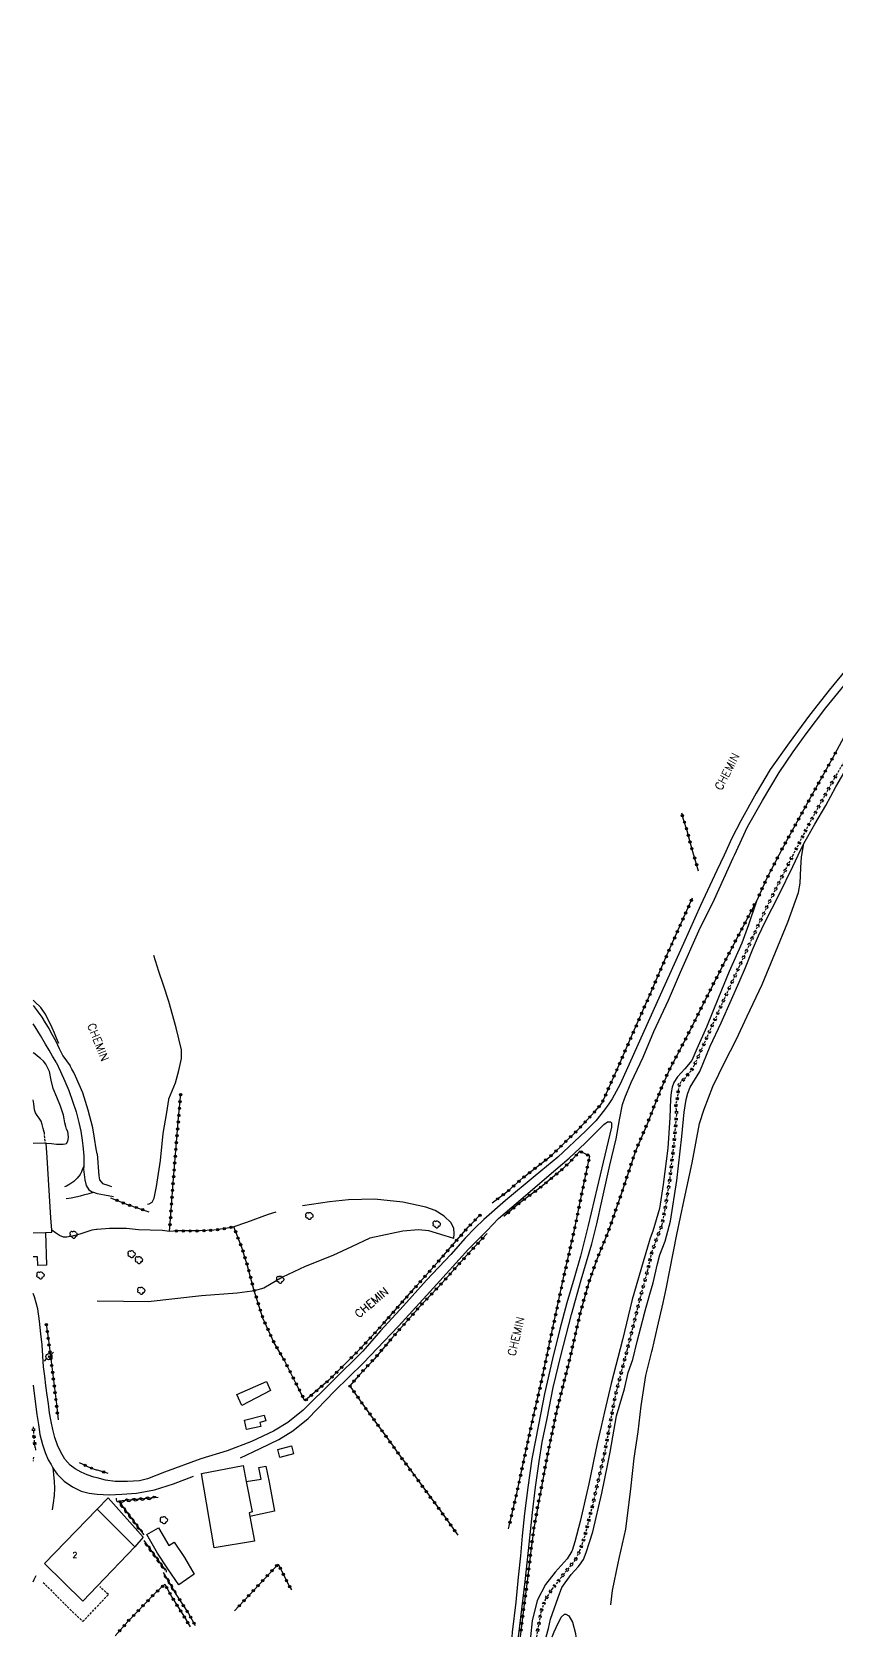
# Model space of a CAD drawing. Header units: millimetres. Extents: x 266000 to 267000, y 125000 to 126000.
# Drawn here: x 265999.8 to 266175.8, y 125000 to 125351 of the extents above; entities that cross this region are included whole.
import ezdxf
from ezdxf.enums import TextEntityAlignment as Align

# ---------------------------------------------------------------- set-up
doc = ezdxf.new("R2010")
doc.units = ezdxf.units.MM
doc.linetypes.add('DASHED', pattern=[0.75, 0.5, -0.25])
doc.layers.get('0').update_dxf_attribs({"linetype": 'CONTINUOUS'})
for name, color, linetype in [('W0017', 7, 'CONTINUOUS'), ('W0071', 7, 'CONTINUOUS'), ('W0101', 7, 'CONTINUOUS'), ('W0104', 1, 'CONTINUOUS'), ('W0112', 1, 'DASHED'), ('W0211', 2, 'CONTINUOUS'), ('W0214', 2, 'CONTINUOUS'), ('W0220', 5, 'DASHED'), ('W0300', 7, 'CONTINUOUS'), ('W0310', 3, 'CONTINUOUS'), ('W0322', 7, 'CONTINUOUS'), ('W0323', 7, 'CONTINUOUS'), ('W0473', 7, 'CONTINUOUS'), ('W0989', 7, 'CONTINUOUS'), ('W0991', 7, 'CONTINUOUS')]:
    doc.layers.add(name, color=color, linetype=linetype)
doc.styles.get("Standard").update_dxf_attribs({"font": 'romans.shx', "width": 0.85})

# ---------------------------------------------------------------- blocks, each defined once
blk = doc.blocks.new('T473')
for p, q in [((-0.166667, 0.166667), (0.166667, -0.166667)), ((-0.166667, -0.166667), (0.166667, 0.166667)), ((0.500001, 0.500001), (1.000002, 1.000002)), ((-1.000002, -1.000002), (-0.500001, -0.500001))]:
    blk.add_line(p, q)
blk.add_ellipse((0, 0), major_axis=(0.471405, 0.471405), ratio=1, start_param=5.4977871438, end_param=11.780972451)
blk = doc.blocks.new('T300')
for p, q in [((-0.8, 0.51), (-0.86, 0.34)), ((-0.86, 0.34), (-0.86, 0.17)), ((-0.86, 0.17), (-0.74, 0.06)), ((-0.69, 0.63), (-0.8, 0.51)), ((-0.8, -0.06), (-0.74, 0.06)), ((-0.74, 0.06), (-0.69, 0.11)), ((-0.57, 0.69), (-0.69, 0.63)), ((-0.46, 0.69), (-0.57, 0.69)), ((-0.29, 0.63), (-0.46, 0.69)), ((-0.29, 0.63), (-0.17, 0.74)), ((-0.23, 0.57), (-0.29, 0.63)), ((-0.17, 0.74), (-0.06, 0.8)), ((-0.06, 0.8), (0.06, 0.8)), ((0.06, 0.8), (0.23, 0.74)), ((0.23, 0.74), (0.34, 0.63)), ((0.34, 0.63), (0.4, 0.51)), ((0.46, 0.46), (0.34, 0.46)), ((0.4, 0.51), (0.4, 0.46)), ((0.57, 0.4), (0.46, 0.46)), ((0.57, 0.4), (0.69, 0.29)), ((0.69, 0.29), (0.74, 0.17)), ((0.74, 0.06), (0.69, -0.17)), ((0.74, 0.17), (0.74, 0.06)), ((-0.8, -0.17), (-0.8, -0.06)), ((-0.8, -0.23), (-0.8, -0.17)), ((-0.74, -0.34), (-0.8, -0.23)), ((-0.69, -0.4), (-0.74, -0.34)), ((-0.51, -0.46), (-0.69, -0.4)), ((-0.4, -0.46), (-0.51, -0.46)), ((-0.4, -0.46), (-0.34, -0.46)), ((-0.34, -0.46), (-0.34, -0.4)), ((-0.34, -0.51), (-0.34, -0.46)), ((-0.29, -0.63), (-0.34, -0.51)), ((-0.17, -0.74), (-0.29, -0.63)), ((-0.06, -0.8), (-0.17, -0.74)), ((0.06, -0.8), (-0.06, -0.8)), ((0.17, -0.74), (0.06, -0.8)), ((0.23, -0.69), (0.17, -0.74)), ((0.29, -0.46), (0.23, -0.46)), ((0.29, -0.63), (0.23, -0.69)), ((0.46, -0.4), (0.29, -0.46)), ((0.34, -0.51), (0.29, -0.63)), ((0.34, -0.51), (0.34, -0.46)), ((0.57, -0.34), (0.46, -0.4)), ((0.63, -0.29), (0.57, -0.34)), ((0.69, -0.17), (0.63, -0.29))]:
    blk.add_line(p, q)
blk = doc.blocks.new('t220o')
at = {"color": 0, "linetype": 'Continuous'}
for p, q in [((-0.25, 0.25), (0.25, 0.25)), ((-0.25, -0.25), (0.25, -0.25))]:
    blk.add_line(p, q, dxfattribs=at)
blk = doc.blocks.new('t323o')
at = {"color": 0, "linetype": 'Continuous'}
for radius in [0.25, 0.15]:
    blk.add_circle((0, 0), radius, dxfattribs=at)
blk = doc.blocks.new('t322o')
at = {"color": 0, "linetype": 'Continuous'}
for radius in [0.25, 0.15]:
    blk.add_circle((0, 0), radius, dxfattribs=at)
blk = doc.blocks.new('t310o')
at = {"color": 0, "linetype": 'Continuous'}
for centre, start, end in [((-0.5, 0.38), 216.8699, 323.1304), ((0.5, -0.37), 36.8699, 143.1303)]:
    blk.add_arc(centre, 0.625, start, end, dxfattribs=at)

msp = doc.modelspace()

# ---------------------------------------------------------------- linework, layer by layer
at = {"layer": 'W0017'}
for points in [[(266011.07, 125103), (266010.82, 125102.37), (266010.58, 125101.73), (266010.28, 125101.14), (266009.65, 125100.34), (266008.89, 125099.62), (266008.04, 125099.03), (266007.67, 125098.82), (266007.29, 125098.63), (266006.9, 125098.44)], [(266007.24, 125095.87), (266008.29, 125096.08), (266009.35, 125096.28), (266010.4, 125096.51), (266011.34, 125096.74), (266012.29, 125097), (266013.23, 125097.26)], [(266004.32, 125037.02), (266004.47, 125035.52), (266004.63, 125034.01), (266004.69, 125032.51), (266004.58, 125030.92), (266004.37, 125029.34), (266004.16, 125027.76)], [(266000, 125012.06), (266000.25, 125012.56), (266000.7, 125013.44)]]:
    msp.add_lwpolyline(points, dxfattribs=at)
at = {"layer": 'W0071'}
for points in [[(266181.2, 125215.71), (266174.12, 125207.09), (266169.83, 125201.66), (266165.37, 125195.57), (266161.2, 125189.72), (266158.16, 125184.59), (266154.78, 125178.5), (266152.82, 125174.69), (266151.13, 125171.01), (266151.13, 125171)], [(266153.41, 125171), (266153.41, 125171.01), (266156.28, 125177.17), (266159.56, 125182.99), (266163.2, 125189.07), (266166.21, 125193.58), (266169.06, 125197.56), (266173.42, 125203.25), (266177.29, 125208.02)], [(266151.13, 125171), (266149.58, 125167.62), (266145.98, 125159.96), (266142.25, 125151.7), (266137.17, 125140.39), (266128.37, 125120.93), (266126.67, 125117.7), (266125.95, 125116.62), (266124.99, 125115.3), (266123.09, 125112.9), (266120.83, 125110.66), (266114.76, 125104.93), (266109.78, 125100.85), (266103.35, 125095.45), (266098.56, 125091.3), (266096.63, 125089.39), (266094.53, 125087.22), (266091.38, 125083.66), (266086.07, 125078.07), (266081.03, 125072.41), (266076.01, 125066.95), (266072.15, 125062.54), (266059.09, 125049.63), (266055.72, 125046.93), (266052.6, 125044.99), (266047.77, 125042.71), (266042.45, 125040.67), (266036.67, 125038.95), (266028.76, 125036.04), (266025.05, 125034.59), (266023.28, 125034.13), (266020.65, 125033.96), (266017.98, 125033.99), (266015.85, 125034.31), (266014, 125034.76)], [(266106.18, 125000), (266106.45, 125002.45), (266107.62, 125012.15), (266108.49, 125020.29), (266109.23, 125027.23), (266109.88, 125032.75), (266110.66, 125038.34), (266111.37, 125042.61), (266112.41, 125047.8), (266113.78, 125054.54), (266115.41, 125061.51), (266117.73, 125070.55), (266119.89, 125078.11), (266122.24, 125086), (266123.31, 125090.37), (266124.42, 125095.33), (266126.15, 125103.16), (266127.55, 125108.94), (266128.24, 125113.12), (266128.89, 125116.47), (266129.41, 125117.91), (266130.78, 125121.3), (266133.44, 125126.79), (266135.79, 125132.45), (266138.97, 125139.32), (266141.59, 125145.44), (266145.64, 125154.45), (266149.02, 125161.35), (266153.14, 125170.43), (266153.41, 125171)], [(266000, 125138.11), (266000.91, 125136.92), (266001.89, 125135.53), (266002.67, 125134.33), (266003.42, 125133.1), (266004.13, 125131.86), (266004.95, 125130.3), (266005.73, 125128.72), (266006.5, 125127.13)], [(266005.02, 125125.7), (266004.26, 125127.03), (266003.49, 125128.35), (266002.72, 125129.67), (266001.59, 125131.56), (266000.44, 125133.44), (266000, 125134.09)], [(266005.02, 125125.7), (266005.97, 125123.65), (266006.92, 125121.59), (266007.8, 125119.5), (266008.64, 125117.2), (266009.39, 125114.87), (266010.02, 125112.5), (266010.43, 125110.6), (266010.76, 125108.68), (266010.97, 125106.76), (266011.1, 125105.15), (266011.11, 125104.68), (266011.08, 125103.51), (266011.07, 125103), (266011.05, 125102.34), (266011.14, 125101.18), (266011.33, 125099.96), (266011.63, 125098.76), (266012.22, 125097.81), (266012.93, 125097.36), (266013.23, 125097.26), (266013.8, 125097.05), (266014, 125096.98)], [(266006.5, 125127.13), (266008.1, 125124.92)], [(266014, 125105.67), (266013.77, 125106.74), (266013.45, 125109.07), (266013.04, 125111.38), (266012.06, 125115.24), (266010.85, 125119.04), (266009.29, 125122.69), (266008.9, 125123.44), (266008.5, 125124.18), (266008.1, 125124.92)], [(266045.36, 125039.14), (266049.66, 125041.18), (266053.77, 125043.19), (266056.79, 125045.07), (266060.13, 125047.77), (266065.94, 125053.73), (266072.17, 125059.85), (266079.9, 125067.95), (266087.57, 125076.34), (266095.24, 125084.8), (266099.34, 125088.91), (266101.8, 125091.55), (266106.19, 125095.24), (266112.39, 125100.6), (266117.28, 125104.69), (266120.75, 125108.04), (266124.82, 125112.12), (266125.61, 125112.68), (266126.3, 125112.68), (266126.5, 125112.46), (266126.53, 125111.5), (266124.7, 125103.84), (266121.41, 125090.01), (266119.74, 125083.3), (266118.37, 125078.5), (266116.74, 125073.11), (266115.24, 125067.32), (266113.64, 125060.85), (266111.85, 125053.16), (266110.51, 125046.39), (266109.08, 125038.96), (266108.2, 125032.71), (266107.49, 125027), (266106.97, 125022.13), (266106.62, 125017.7), (266106.1, 125013.1), (266105.55, 125007.57), (266104.81, 125001.07), (266104.68, 125000)], [(266014, 125105.67), (266014.4, 125100.87), (266014.54, 125099.95), (266015.19, 125099.17), (266016.31, 125098.84), (266017.17, 125098.51)], [(266014, 125096.98), (266015.61, 125096.73), (266017.55, 125096.31)], [(266014, 125034.76), (266013.27, 125034.96), (266011.81, 125035.48), (266010.49, 125036.07), (266009.22, 125036.75), (266008.08, 125037.59), (266006.96, 125038.88), (266006.06, 125040.39), (266005.31, 125041.97), (266004.72, 125043.63), (266004.29, 125045.35), (266003.92, 125047.09), (266003.59, 125049.02), (266003.34, 125050.96), (266003.09, 125052.9), (266002.82, 125054.96), (266002.55, 125057.01), (266002.31, 125059.07), (266002.11, 125061.48), (266001.95, 125063.9), (266001.72, 125066.3), (266001.42, 125069.05), (266001.03, 125071.78), (266000.31, 125074.41), (266000, 125075.11)], [(266000, 125055.05), (266000.38, 125052.07), (266000.82, 125048.63)], [(266000.82, 125048.63), (266001.16, 125046.43), (266001.49, 125044.24), (266002.02, 125042.1), (266002.64, 125040.32), (266003.32, 125038.76), (266003.94, 125037.68), (266004.32, 125037.02), (266004.56, 125036.61), (266005.27, 125035.62), (266006.8, 125034.09), (266008.6, 125032.82), (266010.54, 125031.87), (266012.23, 125031.42), (266014, 125031.2)], [(266014, 125031.2), (266016.63, 125031.1), (266019.42, 125031.21), (266022.64, 125031.44), (266026.52, 125032.14), (266030.72, 125033.46), (266035.09, 125035.14)]]:
    msp.add_lwpolyline(points, dxfattribs=at)
at = {"layer": 'W0101'}
for points in [[(266000, 125088.36), (266002.73, 125088.49), (266004.1, 125088.55), (266004.07, 125088.99), (266003.91, 125091.65), (266003.09, 125104.9), (266002.89, 125108.04), (266002.57, 125108.02), (266000, 125107.9)], [(266014, 125011.1), (266010.9, 125007.82), (266002.49, 125016.03), (266014, 125027.95)], [(266014, 125027.95), (266022.26, 125019.71), (266014, 125011.1)]]:
    msp.add_lwpolyline(points, dxfattribs=at)
msp.add_lwpolyline([(266039.61, 125019.48), (266036.85, 125035.77), (266045.92, 125037.49), (266046.61, 125034.02), (266047.94, 125027.38), (266047.28, 125027.14), (266047.43, 125026.33), (266048.41, 125020.97)], close=True, dxfattribs=at)
at = {"layer": 'W0104'}
for points in [[(266002.73, 125088.49), (266002.92, 125081.34), (266001.01, 125081.28), (266000.96, 125083.14), (266000, 125083.12)], [(266049.86, 125034.51), (266049.4, 125037.04), (266050.88, 125037.34), (266051.6, 125033.83), (266052.8, 125027.52), (266047.43, 125026.33)], [(266046.61, 125034.02), (266049.86, 125034.51)], [(266049.86, 125034.51), (266049.86, 125034.51)], [(266014, 125027.95), (266016.43, 125030.41), (266024.1, 125021.79), (266022.26, 125019.71)], [(266027.21, 125018.29), (266024.89, 125022.41), (266027.41, 125023.86), (266029.69, 125019.96)], [(266029.69, 125019.96), (266030.84, 125020.75), (266033.14, 125017.34)], [(266029.69, 125019.96), (266029.69, 125019.96)], [(266029.47, 125014.86), (266027.21, 125018.29)], [(266027.21, 125018.29), (266027.21, 125018.29)], [(266033.14, 125017.34), (266035.22, 125013.72), (266031.9, 125011.38), (266029.47, 125014.86)], [(266033.14, 125017.34), (266033.14, 125017.34)], [(266029.47, 125014.86), (266029.47, 125014.86)]]:
    msp.add_lwpolyline(points, dxfattribs=at)
for points in [[(266045.65, 125050.64), (266044.56, 125053.04), (266051.03, 125055.88), (266051.92, 125053.87)], [(266046.71, 125045.35), (266046.21, 125047.42), (266050.54, 125048.48), (266050.88, 125047.23), (266049.59, 125046.9), (266049.79, 125046.02)], [(266053.95, 125039.26), (266053.55, 125041), (266056.5, 125041.82), (266056.97, 125040.08)]]:
    msp.add_lwpolyline(points, close=True, dxfattribs=at)
at = {"layer": 'W0112'}
for points in [[(266002.4, 125110.43), (266002.57, 125108.02)], [(266000.11, 125039.34), (266000, 125038.46)], [(266002.18, 125011.93), (266008.03, 125006.07), (266008.02, 125006.07), (266010.9, 125003.37), (266014, 125006.65)], [(266014, 125006.65), (266016.46, 125009.29), (266014.62, 125010.93)]]:
    msp.add_lwpolyline(points, dxfattribs=at)
at = {"layer": 'W0211'}
for points in [[(266167.34, 125171), (266167.34, 125171.01), (266168.55, 125173.59), (266170.97, 125177.77), (266173.4, 125181.88), (266175.56, 125185.92), (266179.29, 125192.27)], [(266112.23, 125000), (266112.73, 125001.85), (266113.15, 125003.89), (266114.82, 125008.6), (266115.63, 125010.83), (266117.7, 125013.63), (266119.2, 125015.33), (266119.53, 125015.7), (266120.4, 125016.94), (266120.96, 125018.45), (266122.45, 125022.97), (266124.37, 125031.45), (266125.63, 125037.53), (266126.23, 125040.42), (266127.59, 125048.37), (266129.33, 125054.29), (266130.17, 125057.84), (266131.15, 125060.7), (266132.13, 125064.61), (266133.71, 125070.73), (266133.73, 125070.82), (266134.89, 125074.96), (266135.59, 125077.46), (266136.54, 125081.61), (266137.06, 125083.61), (266138.27, 125086.57), (266139.38, 125090.94), (266140.81, 125099.82), (266141.88, 125109.44), (266142.4, 125114.77), (266142.82, 125117.53), (266143.18, 125118.91), (266143.73, 125120.22), (266145.86, 125123.68), (266148.12, 125129.24), (266150.48, 125134.3), (266152.77, 125139.4), (266154.44, 125143.24), (266155.81, 125146.46), (266157.32, 125150.31), (266158.66, 125153.37), (266160.13, 125156.4), (266163.18, 125162.38), (266166.19, 125168.53), (266167.34, 125171)], [(266158.19, 125160.96), (266156.45, 125155.73), (266154.98, 125151.79), (266152.27, 125145.57), (266149.88, 125139.88), (266147.26, 125133.41), (266145.2, 125128.61), (266144.05, 125126.11), (266142.54, 125124.23), (266140.97, 125122.49), (266140.12, 125121.24), (266139.79, 125120.28), (266139.56, 125119.07), (266139.4, 125117.72), (266139.28, 125113.58), (266138.83, 125106.88), (266137.82, 125098.96), (266136.98, 125093.7), (266135.57, 125088.77), (266134.98, 125087.25), (266133.42, 125082.06), (266131.03, 125073.84), (266128.91, 125065), (266126.43, 125055.4), (266125, 125049.22), (266124.25, 125046), (266123.4, 125042.32), (266121.54, 125033.48), (266119.65, 125025.23), (266118.51, 125020.79), (266117.92, 125018.92), (266117.85, 125018.72), (266116.8, 125017.07), (266114.18, 125014.18), (266112.05, 125011.48), (266110.28, 125007.99), (266109.18, 125003.52), (266108.76, 125000)], [(266024.99, 125094.68), (266025.42, 125094.72), (266026.01, 125095.08), (266026.5, 125095.97), (266026.99, 125098.5), (266027.9, 125104.18), (266028.48, 125110.1), (266029.26, 125114.73), (266029.68, 125117.59), (266029.72, 125117.68), (266031.12, 125121.21), (266031.88, 125123.87), (266032.46, 125126.5), (266032.46, 125128.44), (266031.27, 125133.2), (266029.68, 125138.98), (266028.53, 125142.56), (266027.53, 125145.55), (266026.41, 125149.09)], [(266002.89, 125108.04), (266004.01, 125107.92), (266005.13, 125107.81), (266006.24, 125107.81), (266006.61, 125107.82), (266006.98, 125107.85), (266007.28, 125107.95), (266007.63, 125108.46), (266007.73, 125109.24), (266007.7, 125110.01), (266007.57, 125110.56), (266007.34, 125111.1), (266007.14, 125111.65), (266006.96, 125112.48), (266006.83, 125113.33), (266006.67, 125114.16), (266006.01, 125116.13), (266005.16, 125118.04), (266004.38, 125119.97), (266003.94, 125121.8), (266003.56, 125123.65), (266002.81, 125125.27), (266002.26, 125125.91), (266001.63, 125126.5), (266000.97, 125127.06), (266000.35, 125127.52), (266000, 125127.76)], [(266053.06, 125092.91), (266051.45, 125092.43), (266046.69, 125090.68), (266043.87, 125089.68)], [(266091.99, 125087.14), (266092.12, 125088.26), (266092.02, 125089.31), (266091.43, 125090.56), (266089.88, 125092.07), (266087.97, 125093.28), (266085.9, 125094.03), (266080.84, 125095.07), (266074.64, 125095.79), (266068.96, 125095.58), (266064.85, 125095.18), (266058.91, 125094.31)], [(266014, 125089.14), (266013.85, 125089.12), (266012.85, 125088.95), (266011.52, 125088.55), (266010.21, 125088.07), (266008.87, 125087.7), (266008.14, 125087.56), (266007.4, 125087.45), (266006.68, 125087.46), (266005.78, 125087.81), (266004.93, 125088.4), (266004.07, 125088.99)], [(266029.85, 125088.69), (266028.31, 125088.88), (266025.62, 125088.94), (266023.05, 125089.07), (266020.46, 125089.33), (266016.74, 125089.36), (266014, 125089.14)]]:
    msp.add_lwpolyline(points, dxfattribs=at)
at = {"layer": 'W0214'}
for points in [[(266168.15, 125171), (266168.15, 125171.01), (266168.55, 125173.59)], [(266126.35, 125007.04), (266126.74, 125010.13), (266127.99, 125016.11), (266128.21, 125017.13), (266129.61, 125023.57), (266130.71, 125032.41), (266131.45, 125039.08), (266132.33, 125044.87), (266133.01, 125050.58), (266134.05, 125057.16), (266135.36, 125062.45), (266135.47, 125062.95), (266136.56, 125067.77), (266137.84, 125073.07), (266138.44, 125076.14), (266139.24, 125080.2), (266140.77, 125088.05), (266142.43, 125095.61), (266144.12, 125103.73), (266145.78, 125112.28), (266146.77, 125115.43), (266148.7, 125120.43), (266151.31, 125125.76), (266153.77, 125130.59), (266156.19, 125135.76), (266159.43, 125142.73), (266162.41, 125149.79), (266165.09, 125156.34), (266167.38, 125162.81), (266167.74, 125164.88), (266167.9, 125168.24), (266168.09, 125170.63), (266168.15, 125171)], [(266005.61, 125129.8), (266005.14, 125130.95), (266004.66, 125132.09), (266004.16, 125133.22), (266003.43, 125134.76), (266002.64, 125136.27), (266001.7, 125137.66), (266000.41, 125138.93), (266000, 125139.25)], [(266002.4, 125110.43), (266002.21, 125111.24), (266002.01, 125112.06), (266001.73, 125112.84), (266001.33, 125113.45), (266000.87, 125114.04), (266000.51, 125114.66), (266000.33, 125115.28), (266000.22, 125115.93), (266000.13, 125116.58), (266000, 125117.49)], [(266091.99, 125087.14), (266090.12, 125087.76), (266086.57, 125088.81), (266084.3, 125089.04), (266080.89, 125088.73), (266073.63, 125087.21), (266069.63, 125085.33), (266065.53, 125083.45), (266059.52, 125081.04), (266054.53, 125078.66), (266050.46, 125076.32), (266048.38, 125075.73), (266047.9, 125075.6), (266044.65, 125075.2), (266036.86, 125074.59), (266025.17, 125073.29), (266019.75, 125073.38), (266014, 125073.47)], [(266113.52, 125000), (266113.94, 125001.13), (266114.43, 125002.06), (266115.48, 125004.32), (266116.2, 125004.95), (266116.5, 125004.95), (266117.16, 125004.62), (266117.95, 125003.24), (266118.61, 125000.78), (266118.73, 125000)]]:
    msp.add_lwpolyline(points, dxfattribs=at)
at = {"layer": 'W0220'}
for points in [[(266200.4, 125227.44), (266196.47, 125221.65), (266191.68, 125214.22), (266185.62, 125205.08), (266180.84, 125197.25), (266175.3, 125187.94), (266169.73, 125177.88), (266166.17, 125171.01), (266166.17, 125171)], [(266166.17, 125171), (266164.66, 125168.08), (266160.63, 125160.02), (266157.45, 125153.25), (266154.44, 125146.64), (266150.68, 125138.55), (266146.65, 125129.57), (266144.59, 125125.03), (266143.9, 125123.85), (266143.15, 125122.99), (266142.23, 125121.84), (266141.7, 125121.45), (266141.28, 125120.69), (266141.08, 125119.54), (266140.89, 125117.86), (266140.53, 125116.45), (266140.66, 125115.27), (266140.7, 125114.31), (266140.51, 125111.98), (266140.09, 125107.45), (266139.24, 125100.32), (266138.2, 125093.54), (266137.52, 125090.13), (266136.21, 125086.68), (266135.3, 125084.21), (266134.38, 125080.23), (266132.78, 125074.22), (266129.91, 125062.84), (266127.3, 125052.75), (266125.81, 125044.71), (266124.92, 125039.97), (266122.32, 125028.66), (266120.65, 125022.05), (266119.54, 125018.83), (266118.63, 125016.94), (266118.59, 125016.86), (266115.61, 125013.17), (266113.54, 125010.54), (266112.07, 125008.3), (266111.09, 125005.61), (266110.08, 125000)], [(266000, 125045.97), (266000.07, 125044.98), (266000.15, 125043.79), (266000.26, 125042.61), (266000.29, 125042.27), (266000.33, 125041.94), (266000.38, 125041.61), (266000.43, 125041.35), (266000.49, 125041.1), (266000.55, 125040.84)]]:
    msp.add_lwpolyline(points, dxfattribs=at)
at = {"layer": 'W0310'}
for points in [[(266027.37, 125030.53), (266018.66, 125029.66), (266024.2, 125022.35)], [(266024.2, 125021.1), (266028.87, 125014.57)], [(266028.48, 125014.11), (266031.25, 125009.38)]]:
    msp.add_lwpolyline(points, dxfattribs=at)
at = {"layer": 'W0322'}
for points in [[(266264.97, 125364.42), (266261.35, 125355.12), (266253.73, 125336.14), (266249.5, 125326.9), (266244.88, 125317.55), (266240.85, 125309.71), (266236.89, 125301.29), (266232.64, 125292.85), (266227.75, 125282.6), (266217.66, 125262.66), (266213.97, 125255.41), (266210.57, 125248.55), (266203.86, 125238.16), (266197.4, 125228.65), (266192.58, 125221.67), (266187.83, 125214.37), (266183.6, 125207.85), (266179.7, 125201.28), (266174.86, 125192.2), (266170.14, 125183.78), (266164.77, 125174.15), (266163.14, 125171.01), (266163.13, 125171)], [(266163.13, 125171), (266160.58, 125166.09), (266158.19, 125160.96)], [(266043.87, 125089.68), (266042.44, 125089.4), (266039.55, 125089), (266036.52, 125088.8), (266031.56, 125088.82), (266029.85, 125088.69)]]:
    msp.add_lwpolyline(points, dxfattribs=at)
at = {"layer": 'W0323'}
for points in [[(266144.49, 125171), (266144.49, 125171.01), (266144.22, 125171.92), (266143.06, 125176.29), (266142.29, 125178.81), (266141.87, 125180.2)], [(266145.54, 125167.49), (266144.49, 125171)], [(266100.43, 125094.93), (266103.9, 125097.56), (266107.22, 125100.46), (266113.35, 125105.33), (266119.15, 125110.93), (266122.96, 125115.01), (266124.37, 125116.65), (266127.64, 125123.99), (266131.5, 125132.7), (266135.17, 125141.08), (266138.64, 125149.14), (266144.2, 125161.64)], [(266158.19, 125160.96), (266155.17, 125155.17), (266151.41, 125148), (266147.77, 125140.87), (266143.06, 125131.46), (266139.09, 125123.99), (266137.16, 125119.42), (266134.28, 125112.19), (266131.73, 125106.24), (266128.92, 125097.69), (266125.88, 125088.85), (266123.3, 125082.57), (266121.47, 125077.28), (266119.6, 125070.6), (266117.29, 125060.51), (266114.58, 125049.7), (266112.53, 125039.9), (266110.58, 125029.71), (266109.5, 125023.73), (266108.92, 125019.43), (266108.3, 125013.9), (266107.11, 125004.8), (266106.55, 125000)], [(266029.85, 125088.69), (266030.17, 125093.39), (266030.69, 125100.29), (266031.2, 125106.43), (266031.75, 125112.71), (266032.33, 125118.89)], [(266103.95, 125023.62), (266104.1, 125024.23), (266105.84, 125031.71), (266108.81, 125045.45), (266111.22, 125055.93), (266113.99, 125069.02), (266116.04, 125078.55), (266118.39, 125089.07), (266120.25, 125098.04), (266121.75, 125105.17), (266119.61, 125106.22), (266117.41, 125103.88), (266115.38, 125101.94), (266111.02, 125098.38), (266106.16, 125094.73), (266102.98, 125091.96)], [(266016.92, 125096.01), (266020.64, 125094.57), (266025.3, 125093)], [(266068.56, 125059.99), (266064.66, 125056.14), (266059.47, 125051.63), (266057.63, 125055.24), (266054.92, 125060.59), (266052.72, 125064.34), (266050.28, 125069.72), (266048.49, 125075.3), (266048.38, 125075.73), (266046.9, 125081.18), (266045.65, 125085.19), (266043.87, 125089.68)], [(266068.56, 125059.99), (266071.54, 125063.02), (266076.52, 125068.42), (266083.41, 125076.25), (266088.88, 125082.41), (266092.61, 125086.68), (266095.24, 125089.71), (266097.96, 125092.44)], [(266099.31, 125088.27), (266094.82, 125083.4), (266089.51, 125077.51), (266084.66, 125072.38), (266078.47, 125065.33), (266074.57, 125060.79), (266071.22, 125057.17), (266069.26, 125054.93), (266069.52, 125054.55), (266071.76, 125051.35), (266074.76, 125047.22), (266076.9, 125044.23), (266078.72, 125041.71), (266079.66, 125040.39), (266080.35, 125039.46), (266084.2, 125034.23), (266089.08, 125027.6), (266092.89, 125022.25)], [(266002.89, 125068.4), (266003.35, 125064.9), (266003.81, 125061.4), (266004.26, 125057.9), (266004.68, 125054.42), (266005.09, 125050.94), (266005.5, 125047.46)], [(266010.04, 125038.17), (266010.89, 125037.75), (266011.72, 125037.34), (266012.58, 125036.97), (266013.79, 125036.58), (266014, 125036.53)], [(266014, 125036.53), (266016.37, 125035.81)], [(266044.06, 125005.71), (266052.64, 125014.92), (266053.58, 125015.92), (266056.02, 125011.16), (266056.53, 125010.31)], [(266017.95, 125000.23), (266020.72, 125003.39), (266026.46, 125009.32), (266028.82, 125011.52), (266030.34, 125008.7), (266033.08, 125004.33), (266034.37, 125002.17)], [(266031.25, 125009.38), (266034.02, 125005.11), (266035.48, 125002.53)]]:
    msp.add_lwpolyline(points, dxfattribs=at)

# ---------------------------------------------------------------- block references
at = {"layer": 'W0220'}
for p, rotation in [((266175.43, 125188.16), 239.2530828833483), ((266173.24, 125184.23), 241.0460369451827), ((266173.97, 125185.54), 241.0460369451827), ((266174.7, 125186.85), 241.0460369451827), ((266171.07, 125180.29), 241.0460369451827), ((266171.79, 125181.6), 241.0460369451827), ((266172.52, 125182.91), 241.0460369451827), ((266169.62, 125177.66), 242.6165406887824), ((266170.34, 125178.98), 241.0460369451827), ((266167.55, 125173.66), 242.6165406887824), ((266168.24, 125175), 242.6165406887824), ((266168.93, 125176.33), 242.6165406887824), ((266165.8, 125170.29), 242.6256083264743), ((266166.86, 125172.33), 242.6165406887824), ((266163.76, 125166.28), 243.4406388551111), ((266164.43, 125167.63), 243.4406388551111), ((266165.11, 125168.96), 242.6256083264743), ((266162.42, 125163.6), 243.4406388551111), ((266163.09, 125164.94), 243.4406388551111), ((266160.42, 125159.57), 244.8803978329565), ((266161.08, 125160.92), 243.4406388551111), ((266161.75, 125162.26), 243.4406388551111), ((266159.14, 125156.85), 244.8803978329565), ((266159.78, 125158.21), 244.8803978329565), ((266157.24, 125152.78), 245.5064237988579), ((266157.87, 125154.14), 244.8803978329565), ((266158.51, 125155.5), 244.8803978329565), ((266155.37, 125148.68), 245.5064237988579), ((266156, 125150.05), 245.5064237988579), ((266156.62, 125151.41), 245.5064237988579), ((266154.12, 125145.95), 245.0432320599743), ((266154.75, 125147.32), 245.5064237988579), ((266152.23, 125141.87), 245.0432320599743), ((266152.86, 125143.23), 245.0432320599743), ((266153.49, 125144.59), 245.0432320599743), ((266150.96, 125139.15), 245.0432320599743), ((266151.59, 125140.51), 245.0432320599743), ((266149.11, 125135.05), 245.8476770184204), ((266149.72, 125136.42), 245.8476770184204), ((266150.34, 125137.79), 245.8476770184204), ((266147.27, 125130.95), 245.8476770184204), ((266147.88, 125132.31), 245.8476770184204), ((266148.5, 125133.68), 245.8476770184204), ((266146.03, 125128.21), 245.5579473432984), ((266146.65, 125129.58), 245.8476770184204), ((266144.08, 125124.16), 239.8399391633357), ((266144.79, 125125.48), 245.5579473432984), ((266145.41, 125126.85), 245.5579473432984), ((266141.28, 125120.69), 240.6314671162756), ((266142.21, 125121.83), 216.9571057686098), ((266143.15, 125122.99), 228.6250741023989), ((266140.85, 125117.72), 255.7445257057729), ((266141.04, 125119.21), 263.3972950664901), ((266140.55, 125116.26), 276.4146018060795), ((266140.68, 125114.77), 272.1033068188657), ((266140.35, 125110.29), 264.721285854076), ((266140.49, 125111.78), 264.721285854076), ((266140.61, 125113.27), 265.2709117930461), ((266140.07, 125107.3), 263.2659230480599), ((266140.21, 125108.79), 264.721285854076), ((266139.72, 125104.32), 263.2659230480599), ((266139.89, 125105.81), 263.2659230480599), ((266139.17, 125099.85), 261.2665574131859), ((266139.37, 125101.34), 263.2659230480599), ((266139.54, 125102.83), 263.2659230480599), ((266138.72, 125096.89), 261.2665574131859), ((266138.95, 125098.37), 261.2665574131859), ((266137.98, 125092.45), 258.6836203806748), ((266138.26, 125093.92), 261.2665574131859), ((266138.49, 125095.4), 261.2665574131859), ((266137.3, 125089.54), 249.2332493793007), ((266137.69, 125090.98), 258.6836203806748), ((266135.71, 125085.32), 249.6428179868999), ((266136.23, 125086.73), 249.2332493793007), ((266136.76, 125088.13), 249.2332493793007), ((266134.89, 125082.44), 257.0706355371332), ((266135.23, 125083.91), 257.0706355371332), ((266134.2, 125079.53), 255.1065270413732), ((266134.56, 125080.98), 257.0706355371332), ((266133.04, 125075.18), 255.1065270413732), ((266133.42, 125076.63), 255.1065270413732), ((266133.81, 125078.08), 255.1065270413732), ((266132.29, 125072.27), 255.8275187887167), ((266132.66, 125073.73), 255.8275187887167), ((266131.19, 125067.91), 255.8275187887167), ((266131.56, 125069.36), 255.8275187887167), ((266131.92, 125070.82), 255.8275187887167), ((266130.46, 125065), 255.8275187887167), ((266130.82, 125066.45), 255.8275187887167), ((266129.72, 125062.09), 255.4931351168915), ((266130.09, 125063.55), 255.8275187887167), ((266128.59, 125057.74), 255.4931351168915), ((266128.97, 125059.19), 255.4931351168915), ((266129.34, 125060.64), 255.4931351168915), ((266127.84, 125054.83), 255.4931351168915), ((266128.21, 125056.28), 255.4931351168915), ((266126.87, 125050.44), 259.4694696978232), ((266127.14, 125051.91), 259.4694696978232), ((266127.46, 125053.38), 255.4931351168915), ((266126.32, 125047.49), 259.4694696978232), ((266126.6, 125048.97), 259.4694696978232), ((266000.05, 125045.31), 274.2363947984979), ((266000.15, 125043.81), 273.7564525496322), ((266125.77, 125044.54), 259.4765494176933), ((266126.05, 125046.02), 259.4694696978232), ((266000.29, 125042.32), 275.9822155443371), ((266124.95, 125040.12), 259.4765494176933), ((266125.23, 125041.59), 259.4765494176933), ((266125.5, 125043.07), 259.4765494176933), ((266124.28, 125037.19), 257.0079735837804), ((266124.62, 125038.65), 257.0079735837804), ((266123.27, 125032.81), 257.0079735837804), ((266123.61, 125034.27), 257.0079735837804), ((266123.95, 125035.73), 257.0079735837804), ((266122.6, 125029.88), 257.0079735837804), ((266122.93, 125031.35), 257.0079735837804), ((266121.89, 125026.97), 255.853607780701), ((266122.26, 125028.42), 255.853607780701), ((266120.79, 125022.61), 255.853607780701), ((266121.16, 125024.06), 255.853607780701), ((266121.52, 125025.51), 255.853607780701), ((266119.86, 125019.76), 250.9749419951104), ((266120.35, 125021.17), 250.9749419951104), ((266117.75, 125015.82), 231.0099005335767), ((266118.66, 125017.01), 244.2882271320359), ((266119.31, 125018.36), 244.2882271320359), ((266114.93, 125012.31), 231.8831747076875), ((266115.86, 125013.49), 231.0099005335767), ((266116.81, 125014.66), 231.0099005335767), ((266112.31, 125008.67), 236.6480092369857), ((266113.13, 125009.92), 236.6480092369857), ((266114.01, 125011.13), 231.8831747076875), ((266111.19, 125005.89), 250.0049497476107), ((266111.7, 125007.3), 250.0049497476107), ((266110.34, 125001.48), 259.7756905660924), ((266110.61, 125002.95), 259.7756905660924), ((266110.87, 125004.43), 259.7756905660924)]:
    msp.add_blockref('t220o', p, dxfattribs=dict(at, rotation=rotation))
at = {"layer": 'W0300', "rotation": 359.9999899820874}
for p in [(266060.46, 125092.07), (266088.31, 125090.22), (266008.91, 125087.97), (266021.57, 125083.7), (266023.19, 125082.42), (266001.65, 125079.08), (266054.07, 125078.14), (266023.69, 125075.71), (266028.64, 125025.52)]:
    msp.add_blockref('T300', p, dxfattribs=at)
at = {"layer": 'W0310'}
for p, rotation in [((266018.77, 125029.53), 307.0872478205868), ((266019.98, 125029.8), 185.7008178137339), ((266021.48, 125029.94), 185.7008178137339), ((266022.97, 125030.09), 185.7008178137339), ((266024.46, 125030.24), 185.7008178137339), ((266025.95, 125030.39), 185.7008178137339), ((266019.67, 125028.33), 307.0872478205868), ((266020.58, 125027.13), 307.0872478205868), ((266021.48, 125025.94), 307.0872478205868), ((266022.39, 125024.74), 307.0872478205868), ((266023.29, 125023.54), 307.0872478205868), ((266025.07, 125019.88), 305.6073261830168), ((266025.94, 125018.66), 305.6073261830168), ((266026.82, 125017.44), 305.6073261830168), ((266027.69, 125016.22), 305.6073261830168), ((266028.56, 125015), 305.6073261830168), ((266029.24, 125012.81), 300.3520555239871), ((266030, 125011.52), 300.3520555239871), ((266030.75, 125010.22), 300.3520555239871)]:
    msp.add_blockref('t310o', p, dxfattribs=dict(at, rotation=rotation))
at = {"layer": 'W0322'}
for p, rotation in [((266174.01, 125190.69), 240.7418501344526), ((266174.74, 125192), 240.7418501344526), ((266175.45, 125193.32), 241.895739584304), ((266172.54, 125188.08), 240.7418501344526), ((266173.28, 125189.38), 240.7418501344526), ((266170.35, 125184.15), 240.7418501344526), ((266171.08, 125185.46), 240.7418501344526), ((266171.81, 125186.77), 240.7418501344526), ((266168.15, 125180.22), 240.8606508315835), ((266168.88, 125181.53), 240.8606508315835), ((266169.61, 125182.84), 240.8606508315835), ((266166.69, 125177.6), 240.8606508315835), ((266167.42, 125178.91), 240.8606508315835), ((266164.52, 125173.66), 242.5215416832788), ((266165.23, 125174.98), 240.8606508315835), ((266165.96, 125176.29), 240.8606508315835), ((266162.81, 125170.38), 242.5185907126142), ((266163.82, 125172.33), 242.5215416832788), ((266160.73, 125166.39), 242.5185907126142), ((266161.43, 125167.72), 242.5185907126142), ((266162.12, 125169.05), 242.5185907126142), ((266159.45, 125163.68), 245.0155271270184), ((266160.09, 125165.04), 245.0155271270184), ((266158.82, 125162.32), 245.0155271270184), ((266038.84, 125088.95), 183.8228804736293), ((266040.34, 125089.11), 187.8606928018407), ((266041.82, 125089.32), 187.8606928018407), ((266043.3, 125089.57), 191.2714013568308), ((266031.35, 125088.81), 184.4859134757178), ((266032.85, 125088.82), 179.7228204028816), ((266034.35, 125088.81), 179.7228204028816), ((266035.85, 125088.8), 179.7228204028816), ((266037.35, 125088.85), 183.8228804736293)]:
    msp.add_blockref('t322o', p, dxfattribs=dict(at, rotation=rotation))
at = {"layer": 'W0323'}
for p, rotation in [((266142.03, 125179.66), 106.9340927340501), ((266142.47, 125178.22), 106.9365528206121), ((266142.91, 125176.79), 106.9365528206121), ((266143.31, 125175.34), 104.8391009008304), ((266143.69, 125173.89), 104.8391009008304), ((266144.08, 125172.44), 104.8391009008304), ((266144.68, 125170.36), 106.5914808200803), ((266145.11, 125168.92), 106.5914808200803), ((266143.36, 125159.75), 65.99667995810053), ((266143.97, 125161.12), 65.99667995810053), ((266157.78, 125160.18), 242.5003278067577), ((266141.53, 125155.64), 65.99667995810053), ((266142.14, 125157.01), 65.99667995810053), ((266142.75, 125158.38), 65.99667995810053), ((266155.71, 125156.19), 242.5003278067577), ((266156.4, 125157.52), 242.5003278067577), ((266157.09, 125158.85), 242.5003278067577), ((266140.31, 125152.9), 65.99667995810053), ((266140.92, 125154.27), 65.99667995810053), ((266153.62, 125152.21), 242.2862755236889), ((266154.31, 125153.54), 242.2862755236889), ((266155.01, 125154.86), 242.2862755236889), ((266138.48, 125148.78), 66.70535342422608), ((266139.09, 125150.16), 65.99667995810053), ((266139.7, 125151.53), 65.99667995810053), ((266152.22, 125149.55), 242.2862755236889), ((266152.92, 125150.88), 242.2862755236889), ((266137.3, 125146.03), 66.70535342422608), ((266137.89, 125147.41), 66.70535342422608), ((266150.16, 125145.55), 243.0062063673001), ((266150.84, 125146.89), 243.0062063673001), ((266151.52, 125148.22), 242.2862755236889), ((266135.52, 125141.9), 66.70535342422608), ((266136.11, 125143.27), 66.70535342422608), ((266136.7, 125144.65), 66.70535342422608), ((266148.12, 125141.54), 243.0062063673001), ((266148.8, 125142.88), 243.0062063673001), ((266149.48, 125144.22), 243.0062063673001), ((266134.32, 125139.14), 66.39034049177779), ((266134.92, 125140.52), 66.39034049177779), ((266146.77, 125138.86), 243.3740606634486), ((266147.44, 125140.2), 243.3740606634486), ((266132.52, 125135.02), 66.39034049177779), ((266133.12, 125136.4), 66.39034049177779), ((266133.72, 125137.77), 66.39034049177779), ((266144.75, 125134.84), 243.3740606634486), ((266145.42, 125136.18), 243.3740606634486), ((266146.1, 125137.52), 243.3740606634486), ((266131.31, 125132.27), 66.09488919076031), ((266131.92, 125133.65), 66.39034049177779), ((266143.41, 125132.16), 243.3740606634486), ((266144.08, 125133.5), 243.3740606634486), ((266129.49, 125128.16), 66.09488919076031), ((266130.1, 125129.53), 66.09488919076031), ((266130.71, 125130.9), 66.09488919076031), ((266141.31, 125128.17), 242.0495197448711), ((266142.02, 125129.5), 242.0495197448711), ((266142.72, 125130.82), 242.0495197448711), ((266127.67, 125124.05), 66.09488919076031), ((266128.27, 125125.42), 66.09488919076031), ((266128.88, 125126.79), 66.09488919076031), ((266139.2, 125124.2), 242.0495197448711), ((266139.91, 125125.52), 242.0495197448711), ((266140.61, 125126.85), 242.0495197448711), ((266126.44, 125121.31), 65.9469552405591), ((266127.06, 125122.68), 65.9469552405591), ((266138.02, 125121.44), 247.0940805097431), ((266138.6, 125122.83), 247.0940805097431), ((266032.16, 125117.09), 84.62751244315136), ((266032.3, 125118.59), 84.62751244315136), ((266124.61, 125117.2), 65.9469552405591), ((266125.22, 125118.57), 65.9469552405591), ((266125.83, 125119.94), 65.9469552405591), ((266136.31, 125117.28), 248.2956254694223), ((266136.87, 125118.67), 248.2956254694223), ((266137.43, 125120.06), 247.0940805097431), ((266031.88, 125114.11), 84.62751244315136), ((266032.02, 125115.6), 84.62751244315136), ((266121.77, 125113.74), 47.01197297354175), ((266122.79, 125114.83), 47.01197297354175), ((266123.78, 125115.97), 49.39870535441117), ((266135.2, 125114.49), 248.2956254694223), ((266135.76, 125115.89), 248.2956254694223), ((266031.61, 125111.12), 85.01056553517414), ((266031.74, 125112.61), 85.01056553517414), ((266118.68, 125110.47), 43.944670789372), ((266119.73, 125111.54), 47.01197297354175), ((266120.75, 125112.64), 47.01197297354175), ((266133.49, 125110.33), 246.7921157674142), ((266134.08, 125111.71), 246.7921157674142), ((266134.65, 125113.1), 248.2956254694223), ((266031.22, 125106.64), 85.01056553517414), ((266031.35, 125108.13), 85.01056553517414), ((266031.48, 125109.63), 85.01056553517414), ((266115.44, 125107.35), 43.944670789372), ((266116.52, 125108.39), 43.944670789372), ((266117.6, 125109.43), 43.944670789372), ((266132.31, 125107.58), 246.7921157674142), ((266132.9, 125108.95), 246.7921157674142), ((266030.97, 125103.65), 85.20935201819823), ((266031.1, 125105.14), 85.20935201819823), ((266110.92, 125103.41), 38.48049183810665), ((266112.1, 125104.34), 38.48049183810665), ((266113.27, 125105.27), 38.48049183810665), ((266114.36, 125106.31), 43.944670789372), ((266116.73, 125103.23), 223.6885521099982), ((266117.79, 125104.29), 226.7555944407459), ((266118.82, 125105.38), 226.7555944407459), ((266119.92, 125106.06), 153.8763393693876), ((266121.27, 125105.4), 153.8763393693876), ((266121.55, 125104.22), 78.13037252904353), ((266130.78, 125103.35), 251.7946197105356), ((266131.25, 125104.77), 251.7946197105356), ((266131.72, 125106.2), 251.7946197105356), ((266030.72, 125100.66), 85.20935201819823), ((266030.85, 125102.15), 85.20935201819823), ((266106.27, 125099.63), 41.18592516542449), ((266107.4, 125100.61), 38.48049183810665), ((266108.58, 125101.54), 38.48049183810665), ((266109.75, 125102.47), 38.48049183810665), ((266112.18, 125099.33), 219.1876891599385), ((266113.34, 125100.28), 219.1876891599385), ((266114.5, 125101.23), 219.1876891599385), ((266115.65, 125102.2), 223.6885521099982), ((266120.62, 125099.82), 78.13037252904353), ((266120.93, 125101.29), 78.13037252904353), ((266121.24, 125102.75), 78.13037252904353), ((266129.84, 125100.5), 251.7946197105356), ((266130.31, 125101.92), 251.7946197105356), ((266030.38, 125096.17), 85.73974827307882), ((266030.49, 125097.67), 85.73974827307882), ((266030.61, 125099.16), 85.73974827307882), ((266101.62, 125095.83), 37.15366787401278), ((266102.82, 125096.74), 37.15366787401278), ((266104.01, 125097.65), 41.18592516542449), ((266105.14, 125098.64), 41.18592516542449), ((266108.62, 125096.58), 216.9868122522603), ((266109.82, 125097.48), 216.9868122522603), ((266111.02, 125098.38), 216.9868122522603), ((266120.01, 125096.88), 78.30746366694807), ((266120.31, 125098.35), 78.13037252904353), ((266128.42, 125096.23), 251.0283246496416), ((266128.91, 125097.65), 251.0283246496416), ((266129.38, 125099.07), 251.7946197105356), ((266018.32, 125095.47), 338.8179802169125), ((266019.72, 125094.92), 338.8179802169125), ((266021.12, 125094.4), 341.4215636839917), ((266022.55, 125093.93), 341.4215636839917), ((266023.97, 125093.45), 341.4215636839917), ((266030.16, 125093.18), 86.1041954882661), ((266030.27, 125094.67), 85.73974827307882), ((266103.96, 125092.81), 221.0273708904997), ((266105.09, 125093.79), 221.0273708904997), ((266106.22, 125094.77), 216.9868122522603), ((266107.42, 125095.68), 216.9868122522603), ((266119.1, 125092.47), 78.30746366694807), ((266119.4, 125093.94), 78.30746366694807), ((266119.7, 125095.41), 78.30746366694807), ((266127.44, 125093.39), 251.0283246496416), ((266127.93, 125094.81), 251.0283246496416), ((266029.96, 125090.19), 86.1041954882661), ((266030.06, 125091.68), 86.1041954882661), ((266094.62, 125089), 49.11948080712526), ((266095.63, 125090.11), 45.11562148609849), ((266096.69, 125091.17), 45.11562148609849), ((266097.75, 125092.23), 45.11562148609849), ((266118.49, 125089.54), 78.30746366694807), ((266118.79, 125091.01), 78.30746366694807), ((266125.98, 125089.14), 251.0283246496416), ((266126.47, 125090.55), 251.0283246496416), ((266126.96, 125091.97), 251.0283246496416), ((266044.29, 125088.62), 111.6122861595487), ((266044.84, 125087.22), 111.6122861595487), ((266045.39, 125085.83), 111.6122861595487), ((266091.67, 125085.6), 48.85488175956795), ((266092.66, 125086.73), 49.11948080712526), ((266093.64, 125087.86), 49.11948080712526), ((266097.28, 125086.07), 227.3243378790427), ((266098.3, 125087.17), 227.3243378790427), ((266117.84, 125086.61), 77.41583295270351), ((266118.17, 125088.07), 77.41583295270351), ((266124.86, 125086.35), 247.6267484266707), ((266125.43, 125087.74), 247.6267484266707), ((266045.89, 125084.42), 107.3906551181335), ((266046.34, 125082.98), 107.3906551181335), ((266088.71, 125082.21), 48.36183868489237), ((266089.69, 125083.34), 48.85488175956795), ((266090.68, 125084.47), 48.85488175956795), ((266094.24, 125082.75), 227.9741285640518), ((266095.24, 125083.86), 227.3243378790427), ((266096.26, 125084.97), 227.3243378790427), ((266116.86, 125082.22), 77.41583295270351), ((266117.19, 125083.68), 77.41583295270351), ((266117.52, 125085.14), 77.41583295270351), ((266123.16, 125082.19), 250.9277027665413), ((266123.71, 125083.58), 247.6267484266707), ((266124.28, 125084.97), 247.6267484266707), ((266046.79, 125081.55), 107.3906551181335), ((266047.19, 125080.11), 105.1197689846906), ((266047.58, 125078.66), 105.1197689846906), ((266085.72, 125078.85), 48.36183868489237), ((266086.71, 125079.97), 48.36183868489237), ((266087.71, 125081.09), 48.36183868489237), ((266090.22, 125078.3), 227.9741285640518), ((266091.22, 125079.41), 227.9741285640518), ((266092.23, 125080.53), 227.9741285640518), ((266093.23, 125081.64), 227.9741285640518), ((266116.21, 125079.29), 77.41583295270351), ((266116.53, 125080.75), 77.41583295270351), ((266122.18, 125079.35), 250.9277027665413), ((266122.67, 125080.77), 250.9277027665413), ((266047.98, 125077.21), 105.1197689846906), ((266048.37, 125075.77), 105.1197689846906), ((266082.73, 125075.48), 48.69001007606091), ((266083.72, 125076.61), 48.36183868489237), ((266084.72, 125077.73), 48.36183868489237), ((266087.15, 125075.01), 226.629042304388), ((266088.18, 125076.1), 226.629042304388), ((266089.21, 125077.19), 226.629042304388), ((266115.26, 125074.89), 77.84532342917844), ((266115.57, 125076.36), 77.84532342917844), ((266115.89, 125077.82), 77.84532342917844), ((266120.85, 125075.06), 254.4090415962285), ((266121.25, 125076.5), 254.4090415962285), ((266121.69, 125077.93), 250.9277027665413), ((266048.8, 125074.33), 107.711524478929), ((266049.26, 125072.9), 107.711524478929), ((266049.72, 125071.47), 107.711524478929), ((266079.76, 125072.1), 48.69001007606091), ((266080.75, 125073.23), 48.69001007606091), ((266081.74, 125074.36), 48.69001007606091), ((266084.08, 125071.72), 228.6698328906857), ((266085.09, 125072.83), 226.629042304388), ((266086.12, 125073.92), 226.629042304388), ((266114.62, 125071.96), 77.84532342917844), ((266114.94, 125073.42), 77.84532342917844), ((266120.04, 125072.17), 254.4090415962285), ((266120.44, 125073.61), 254.4090415962285), ((266002.9, 125068.3), 277.4734064821893), ((266050.17, 125070.04), 107.711524478929), ((266050.75, 125068.66), 114.3886074066693), ((266076.79, 125068.72), 48.69001007606091), ((266077.78, 125069.85), 48.69001007606091), ((266078.77, 125070.98), 48.69001007606091), ((266081.11, 125068.34), 228.6698328906857), ((266082.1, 125069.46), 228.6698328906857), ((266083.09, 125070.59), 228.6698328906857), ((266113.99, 125069.02), 77.84532342917844), ((266114.31, 125070.49), 77.84532342917844), ((266118.96, 125067.8), 257.0792179346141), ((266119.3, 125069.26), 257.0792179346141), ((266119.64, 125070.72), 254.4090415962285), ((266003.1, 125066.81), 277.4734064821893), ((266003.29, 125065.32), 277.4734064821893), ((266051.37, 125067.3), 114.3886074066693), ((266051.99, 125065.93), 114.3886074066693), ((266052.61, 125064.56), 114.3886074066693), ((266072.73, 125064.31), 47.29501883489873), ((266073.74, 125065.41), 47.29501883489873), ((266074.76, 125066.51), 47.29501883489873), ((266075.78, 125067.61), 47.29501883489873), ((266078.14, 125064.95), 229.3364047855418), ((266079.13, 125066.09), 228.6698328906857), ((266080.12, 125067.21), 228.6698328906857), ((266113.06, 125064.62), 78.04977703987863), ((266113.37, 125066.09), 78.04977703987863), ((266113.68, 125067.56), 78.04977703987863), ((266118.29, 125064.87), 257.0792179346141), ((266118.63, 125066.34), 257.0792179346141), ((266003.49, 125063.83), 277.4895037735544), ((266003.68, 125062.35), 277.4895037735544), ((266003.88, 125060.86), 277.2780893926744), ((266053.35, 125063.26), 120.5431035156413), ((266054.11, 125061.97), 120.5431035156413), ((266069.61, 125061.06), 45.42892395811574), ((266070.66, 125062.13), 45.42892395811574), ((266071.71, 125063.21), 47.29501883489873), ((266075.21, 125061.54), 229.3364047855418), ((266076.19, 125062.68), 229.3364047855418), ((266077.16, 125063.82), 229.3364047855418), ((266112.44, 125061.69), 78.04977703987863), ((266112.75, 125063.15), 78.04977703987863), ((266117.62, 125061.95), 257.0792179346141), ((266117.96, 125063.41), 257.0792179346141), ((266004.07, 125059.37), 277.2780893926744), ((266004.26, 125057.88), 276.9446503495855), ((266054.87, 125060.68), 120.5431035156413), ((266055.56, 125059.34), 116.8044412375386), ((266056.23, 125058), 116.8044412375386), ((266066.42, 125057.89), 224.6378878089917), ((266067.49, 125058.94), 224.6378878089917), ((266072.18, 125058.21), 227.2774689598769), ((266073.2, 125059.31), 227.2774689598769), ((266074.22, 125060.42), 227.2774689598769), ((266111.51, 125057.28), 78.04977703987863), ((266111.82, 125058.75), 78.04977703987863), ((266112.13, 125060.22), 78.04977703987863), ((266116.56, 125057.58), 255.9375821258463), ((266116.92, 125059.03), 255.9375821258463), ((266117.28, 125060.49), 255.9375821258463), ((266004.44, 125056.39), 276.9446503495855), ((266004.62, 125054.91), 276.9446503495855), ((266056.91, 125056.66), 116.8044412375386), ((266057.59, 125055.32), 116.8044412375386), ((266058.27, 125053.99), 117.0768326851103), ((266062, 125053.83), 221.0227657516213), ((266063.13, 125054.82), 221.0227657516213), ((266064.27, 125055.8), 221.0227657516213), ((266065.36, 125056.83), 224.6378878089917), ((266069.32, 125054.85), 304.9517348964545), ((266070.18, 125055.98), 228.7163468862834), ((266071.17, 125057.11), 228.7163468862834), ((266110.86, 125054.36), 77.04490001000187), ((266111.19, 125055.82), 77.04490001000187), ((266115.83, 125054.67), 255.9375821258463), ((266116.19, 125056.12), 255.9375821258463), ((266004.8, 125053.42), 276.7317943338643), ((266004.97, 125051.93), 276.7317943338643), ((266005.15, 125050.44), 276.7461029748388), ((266058.95, 125052.65), 117.0768326851103), ((266059.74, 125051.86), 221.0227657516213), ((266060.87, 125052.85), 221.0227657516213), ((266070.18, 125053.62), 304.9595723028689), ((266071.04, 125052.39), 304.9595723028689), ((266071.9, 125051.16), 305.9225752186578), ((266110.19, 125051.43), 77.04490001000187), ((266110.52, 125052.89), 77.04490001000187), ((266114.73, 125050.3), 255.9375821258463), ((266115.1, 125051.76), 255.9375821258463), ((266115.46, 125053.21), 255.9375821258463), ((266005.33, 125048.95), 276.7461029748388), ((266072.78, 125049.95), 305.9225752186578), ((266073.66, 125048.73), 305.9225752186578), ((266074.54, 125047.52), 305.9225752186578), ((266109.18, 125047.05), 77.04490001000187), ((266109.51, 125048.51), 77.04490001000187), ((266109.85, 125049.97), 77.04490001000187), ((266114.09, 125047.37), 258.16678167111), ((266114.4, 125048.84), 258.16678167111), ((266075.42, 125046.3), 305.695227659514), ((266076.29, 125045.08), 305.695227659514), ((266077.17, 125043.86), 305.7239874629511), ((266108.52, 125044.12), 77.82666668394502), ((266108.84, 125045.58), 77.04490001000187), ((266113.48, 125044.44), 258.16678167111), ((266113.79, 125045.9), 258.16678167111), ((266078.04, 125042.65), 305.7239874629511), ((266078.92, 125041.43), 305.6860053817416), ((266079.8, 125040.21), 306.3676614974719), ((266107.57, 125039.72), 77.82666668394502), ((266107.89, 125041.19), 77.82666668394502), ((266108.21, 125042.65), 77.82666668394502), ((266112.56, 125040.03), 258.16678167111), ((266112.86, 125041.5), 258.16678167111), ((266113.17, 125042.97), 258.16678167111), ((266011.39, 125037.5), 333.8181924676508), ((266012.77, 125036.91), 342.2776485061103), ((266080.69, 125039), 306.367161251426), ((266081.57, 125037.8), 306.367161251426), ((266082.46, 125036.59), 306.367161251426), ((266106.94, 125036.79), 77.82666668394502), ((266107.26, 125038.25), 77.82666668394502), ((266111.99, 125037.09), 259.1503473299343), ((266112.27, 125038.56), 259.1503473299343), ((266015.44, 125036.1), 343.1033149410656), ((266083.35, 125035.38), 306.367161251426), ((266084.24, 125034.17), 306.3126310407945), ((266085.13, 125032.96), 306.3126310407945), ((266106.31, 125033.85), 77.82666668394502), ((266106.62, 125035.32), 77.82666668394502), ((266111.42, 125034.14), 259.1503473299343), ((266111.71, 125035.61), 259.1503473299343), ((266086.02, 125031.75), 306.3126310407945), ((266086.91, 125030.55), 306.3126310407945), ((266087.8, 125029.34), 306.3126310407945), ((266105.32, 125029.46), 76.84151364299049), ((266105.66, 125030.92), 76.84151364299049), ((266105.99, 125032.39), 77.82666668394502), ((266110.58, 125029.72), 259.1503473299343), ((266110.86, 125031.19), 259.1503473299343), ((266111.14, 125032.67), 259.1503473299343), ((266088.68, 125028.13), 306.3126310407945), ((266089.56, 125026.91), 305.5184214323594), ((266090.43, 125025.69), 305.5184214323594), ((266104.64, 125026.54), 76.84151364299049), ((266104.98, 125028), 76.84151364299049), ((266110.05, 125026.77), 259.8216340750599), ((266110.31, 125028.24), 259.8216340750599), ((266091.31, 125024.47), 305.5184214323594), ((266092.18, 125023.25), 305.5184214323594), ((266104.3, 125025.08), 76.84151364299049), ((266109.31, 125022.33), 262.2876991672844), ((266109.52, 125023.81), 259.8216340750599), ((266109.78, 125025.29), 259.8216340750599), ((266108.91, 125019.36), 263.6541131882513), ((266109.11, 125020.84), 262.2876991672844), ((266053.26, 125015.59), 47.03174887359202), ((266108.58, 125016.37), 263.6541131882513), ((266108.75, 125017.86), 263.6541131882513), ((266050.2, 125012.29), 47.04207178799031), ((266051.22, 125013.39), 47.04207178799031), ((266052.24, 125014.49), 47.04207178799031), ((266054.05, 125015), 297.1399059288139), ((266054.74, 125013.67), 297.1399059288139), ((266055.42, 125012.33), 297.1399059288139), ((266108.04, 125011.91), 262.496490093513), ((266108.24, 125013.39), 262.496490093513), ((266108.41, 125014.88), 263.6541131882513), ((266026.14, 125008.99), 45.90376792364744), ((266027.22, 125010.03), 43.03111531699581), ((266028.32, 125011.05), 43.03111531699581), ((266029.21, 125010.81), 298.2365703748066), ((266029.92, 125009.49), 298.2365703748066), ((266030.66, 125008.19), 302.0702307546197), ((266032.07, 125008.12), 302.9681264055009), ((266047.13, 125009), 47.04207178799031), ((266048.15, 125010.1), 47.04207178799031), ((266049.18, 125011.2), 47.04207178799031), ((266056.12, 125011), 300.8749610863097), ((266107.65, 125008.93), 262.496490093513), ((266107.85, 125010.42), 262.496490093513), ((266021.97, 125004.68), 45.90376792364744), ((266023.01, 125005.76), 45.90376792364744), ((266024.06, 125006.83), 45.90376792364744), ((266025.1, 125007.91), 45.90376792364744), ((266031.46, 125006.91), 302.0702307546197), ((266032.25, 125005.64), 302.0702307546197), ((266032.88, 125006.86), 302.9681264055009), ((266033.7, 125005.6), 302.9681264055009), ((266045.09, 125006.8), 47.04207178799031), ((266046.11, 125007.9), 47.04207178799031), ((266107.26, 125005.96), 262.496490093513), ((266107.45, 125007.44), 262.496490093513), ((266018.94, 125001.35), 48.7836106019757), ((266019.93, 125002.48), 48.7836106019757), ((266020.92, 125003.6), 45.90376792364744), ((266033.05, 125004.37), 302.0702307546197), ((266033.82, 125003.09), 300.882805487277), ((266034.47, 125004.32), 299.5236482502314), ((266035.21, 125003.01), 299.5236482502314), ((266106.72, 125001.49), 263.349623058566), ((266106.89, 125002.98), 263.349623058566), ((266107.07, 125004.47), 263.349623058566)]:
    msp.add_blockref('t323o', p, dxfattribs=dict(at, rotation=rotation))
at = {"layer": 'W0473', "rotation": 359.9999899820874}
msp.add_blockref('T473', (266003.46, 125061.31), dxfattribs=at)

# ---------------------------------------------------------------- texts
at = {"layer": 'W0989'}
for rotation, p in [(62.538, (266151.77, 125189.29)), (291.683, (266014.24, 125130.11)), (40.2561, (266074.01, 125073.13)), (76.403, (266105.62, 125065.74))]:
    msp.add_text('CHEMIN', height=1.75, rotation=rotation, dxfattribs=at).set_placement(p, align=Align.MIDDLE_CENTER)
at = {"layer": 'W0991'}
msp.add_text('2', height=1.25, dxfattribs=at).set_placement((266009.14, 125017.89), align=Align.MIDDLE_CENTER)

doc.saveas('drawing.dxf')
